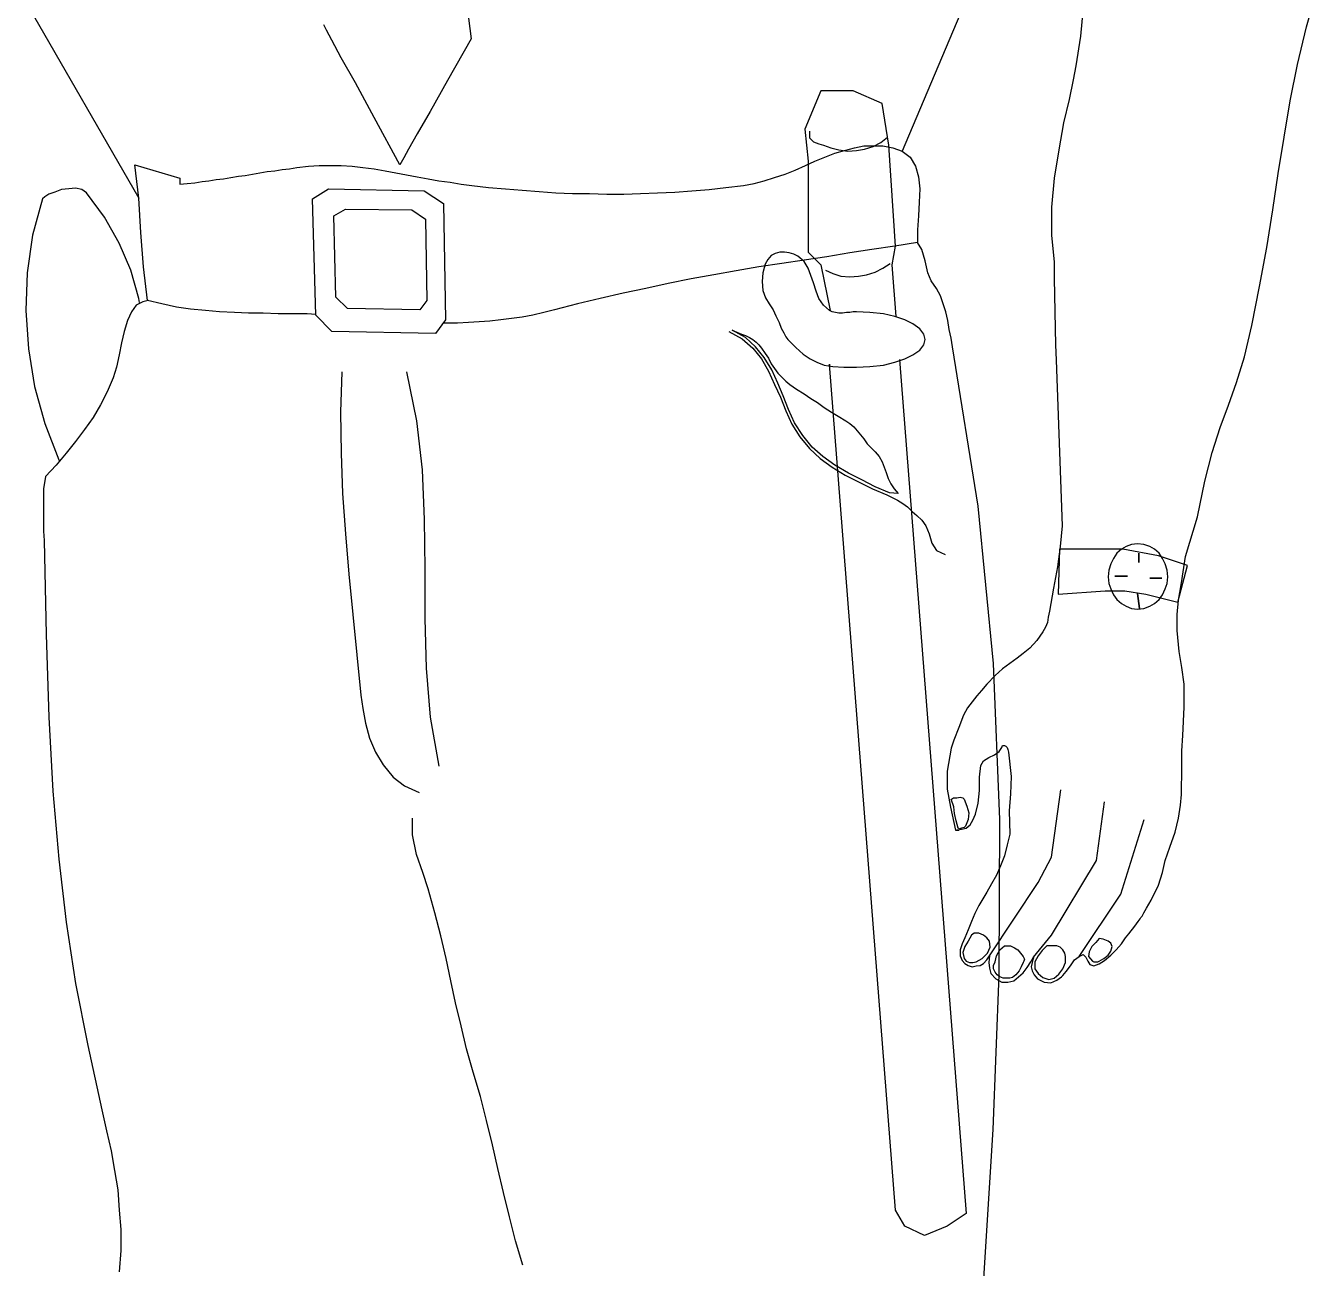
# Model space of a CAD drawing. Extents: x 8762 to 9373, y 5318 to 7259.
# Drawn here: x 8835 to 9371, y 6003 to 6519 of the extents above; entities that cross this region are included whole.
import ezdxf

# ---------------------------------------------------------------- set-up
doc = ezdxf.new("R2010")
doc.units = 0
doc.header["$LTSCALE"] = 1270
doc.header["$MEASUREMENT"] = 0
doc.layers.get('0').update_dxf_attribs({"linetype": 'CONTINUOUS'})

msp = doc.modelspace()

# ---------------------------------------------------------------- linework, layer by layer
at = {"linetype": 'CONTINUOUS'}
for p, q in [((9010.64, 6585.77), (9020.13, 6513.22)), ((9248.1, 6582.99), (9198.98, 6466.62)), ((9366.7, 6518.25), (9371.16, 6534.15)), ((8836.5, 6526.61), (8882.27, 6447.08)), ((9274.05, 6526.33), (9272.93, 6514.34)), ((8960.12, 6516.84), (8959.01, 6519.08)), ((8962.36, 6512.66), (8960.12, 6516.84)), ((9363.06, 6502.62), (9366.7, 6518.25)), ((8966.26, 6505.41), (8962.36, 6512.66)), ((9020.13, 6513.22), (9010.35, 6495.92)), ((9272.93, 6514.34), (9270.98, 6502.06)), ((8972.12, 6495.07), (8966.26, 6505.41)), ((9270.98, 6502.06), (9269.87, 6496.19)), ((9360, 6487.54), (9363.06, 6502.62)), ((8979.94, 6480.57), (8972.12, 6495.07)), ((9010.35, 6495.92), (9003.1, 6483.08)), ((9269.87, 6496.19), (9268.19, 6488.1)), ((9165.22, 6491.74), (9158.52, 6475.82)), ((9178.61, 6491.74), (9165.22, 6491.74)), ((9190.61, 6486.43), (9178.61, 6491.74)), ((9003.1, 6483.08), (8997.8, 6473.87)), ((9193.4, 6469.12), (9190.61, 6486.43)), ((9268.19, 6488.1), (9265.96, 6478.34)), ((9357.48, 6472.47), (9360, 6487.54)), ((8990.54, 6461.03), (8979.94, 6480.57)), ((9265.96, 6478.34), (9264, 6467.17)), ((8997.8, 6473.87), (8994.16, 6467.45)), ((9158.52, 6475.82), (9159.92, 6462.44)), ((9160.48, 6474.99), (9160.48, 6472.2)), ((9190.05, 6470.24), (9192.84, 6472.47)), ((9354.98, 6457.41), (9357.48, 6472.47)), ((8994.16, 6467.45), (8992.22, 6463.83)), ((9160.48, 6472.2), (9162.15, 6470.52)), ((9162.15, 6470.52), (9164.39, 6469.68)), ((9164.39, 6469.68), (9166.33, 6469.12)), ((9166.33, 6469.12), (9169.4, 6468.01)), ((9169.4, 6468.01), (9172.75, 6467.17)), ((9171.07, 6465.77), (9174.98, 6466.89)), ((9172.75, 6467.17), (9176.38, 6466.62)), ((9174.98, 6466.89), (9179.17, 6468.01)), ((9176.38, 6466.62), (9180.01, 6466.89)), ((9179.17, 6468.01), (9183.08, 6468.85)), ((9180.01, 6466.89), (9183.35, 6467.45)), ((9183.08, 6468.85), (9186.99, 6468.85)), ((9183.35, 6467.45), (9186.99, 6468.57)), ((9186.99, 6468.57), (9190.05, 6470.24)), ((9186.99, 6468.85), (9190.89, 6468.85)), ((9190.89, 6468.85), (9195.08, 6468.01)), ((9196.19, 6427.27), (9193.4, 6469.12)), ((9195.08, 6468.01), (9198.98, 6466.62)), ((9264, 6467.17), (9262.05, 6455.45)), ((8991.1, 6461.88), (8990.54, 6461.03)), ((8992.22, 6463.83), (8991.1, 6461.88)), ((9158.8, 6460.75), (9162.71, 6462.44)), ((9159.92, 6462.44), (9159.92, 6444.85)), ((9162.71, 6462.44), (9166.89, 6464.1)), ((9166.89, 6464.1), (9171.07, 6465.77)), ((9198.98, 6466.62), (9202.33, 6464.1)), ((9202.33, 6464.1), (9204.57, 6460.48)), ((8880.6, 6461.03), (8899.29, 6455.45)), ((8882.27, 6447.08), (8880.6, 6461.03)), ((8920.5, 6455.74), (8923.57, 6456.3)), ((8923.57, 6456.3), (8926.36, 6456.57)), ((8926.36, 6456.57), (8929.42, 6457.13)), ((8929.42, 6457.13), (8932.5, 6457.69)), ((8932.5, 6457.69), (8935.56, 6458.24)), ((8935.56, 6458.24), (8938.64, 6458.53)), ((8938.64, 6458.53), (8941.7, 6459.09)), ((8941.7, 6459.09), (8944.78, 6459.36)), ((8944.78, 6459.36), (8947.84, 6459.92)), ((8947.84, 6459.92), (8952.59, 6460.48)), ((8952.59, 6460.48), (8957.06, 6460.75)), ((8957.06, 6460.75), (8961.8, 6460.75)), ((8961.8, 6460.75), (8966.26, 6460.75)), ((8966.26, 6460.75), (8970.73, 6460.48)), ((8970.73, 6460.48), (8975.2, 6459.92)), ((8975.2, 6459.92), (8979.94, 6459.36)), ((8979.94, 6459.36), (8984.4, 6458.53)), ((8984.4, 6458.53), (8988.87, 6457.69)), ((8988.87, 6457.69), (8993.33, 6456.85)), ((8993.33, 6456.85), (8997.8, 6456.01)), ((9145.96, 6455.74), (9150.43, 6457.13)), ((9150.43, 6457.13), (9154.61, 6458.8)), ((9154.61, 6458.8), (9158.8, 6460.75)), ((9204.57, 6460.48), (9205.68, 6456.01)), ((9352.74, 6442.34), (9354.98, 6457.41)), ((8853.24, 6450.99), (8850.18, 6450.71)), ((8856.03, 6451.27), (8853.24, 6450.99)), ((8858.55, 6450.71), (8856.03, 6451.27)), ((8899.29, 6455.45), (8899.29, 6454.89)), ((8899.29, 6454.89), (8899.29, 6454.34)), ((8899.29, 6454.34), (8899.29, 6453.5)), ((8899.29, 6453.5), (8899.29, 6452.95)), ((8899.29, 6452.95), (8902.36, 6453.22)), ((8902.36, 6453.22), (8905.43, 6453.5)), ((8905.43, 6453.5), (8908.5, 6454.06)), ((8908.5, 6454.06), (8911.29, 6454.34)), ((8911.29, 6454.34), (8914.36, 6454.89)), ((8914.36, 6454.89), (8917.43, 6455.18)), ((8917.43, 6455.18), (8920.5, 6455.74)), ((8954.27, 6446.81), (8960.96, 6450.99)), ((8960.96, 6450.99), (9000.59, 6450.15)), ((8997.8, 6456.01), (9002.26, 6455.18)), ((9002.26, 6455.18), (9006.73, 6454.34)), ((9006.73, 6454.34), (9011.47, 6453.78)), ((9011.47, 6453.78), (9015.93, 6452.95)), ((9015.93, 6452.95), (9020.4, 6452.39)), ((9020.4, 6452.39), (9027.37, 6451.55)), ((9027.37, 6451.55), (9034.35, 6450.99)), ((9034.35, 6450.99), (9041.33, 6450.43)), ((9118.9, 6450.71), (9125.87, 6451.55)), ((9125.87, 6451.55), (9133.13, 6452.39)), ((9133.13, 6452.39), (9137.59, 6453.22)), ((9137.59, 6453.22), (9141.77, 6454.34)), ((9141.77, 6454.34), (9145.96, 6455.74)), ((9205.68, 6456.01), (9206.24, 6450.99)), ((9206.24, 6450.99), (9205.96, 6445.41)), ((9262.05, 6455.45), (9260.93, 6443.46)), ((8842.36, 6446.81), (8838.17, 6431.73)), ((8843.2, 6447.64), (8842.36, 6446.81)), ((8844.87, 6448.75), (8843.2, 6447.64)), ((8847.39, 6449.6), (8844.87, 6448.75)), ((8850.18, 6450.71), (8847.39, 6449.6)), ((8860.5, 6449.31), (8858.55, 6450.71)), ((8868.03, 6439.26), (8860.5, 6449.31)), ((8883.1, 6432.85), (8882.27, 6447.08)), ((8955.66, 6398.53), (8954.27, 6446.81)), ((9000.59, 6450.15), (9008.68, 6444.85)), ((9041.33, 6450.43), (9048.31, 6449.87)), ((9048.31, 6449.87), (9055.28, 6449.31)), ((9055.28, 6449.31), (9062.25, 6449.04)), ((9062.25, 6449.04), (9069.23, 6449.04)), ((9069.23, 6449.04), (9076.47, 6448.75)), ((9076.47, 6448.75), (9083.46, 6448.75)), ((9083.46, 6448.75), (9090.43, 6449.04)), ((9090.43, 6449.04), (9097.41, 6449.31)), ((9097.41, 6449.31), (9104.67, 6449.6)), ((9104.67, 6449.6), (9111.64, 6450.15)), ((9111.64, 6450.15), (9118.9, 6450.71)), ((8963.19, 6439.82), (8967.94, 6442.61)), ((8967.94, 6442.61), (8995.56, 6442.34)), ((8995.56, 6442.34), (9001.15, 6438.43)), ((9008.68, 6444.85), (9009.52, 6396.58)), ((9159.92, 6444.85), (9159.92, 6424.76)), ((9205.96, 6445.41), (9205.68, 6439.82)), ((9260.93, 6443.46), (9260.93, 6431.73)), ((9350.24, 6426.71), (9352.74, 6442.34)), ((8874.17, 6428.39), (8868.03, 6439.26)), ((8964.03, 6406.06), (8963.19, 6439.82)), ((9001.15, 6438.43), (9001.71, 6404.67)), ((9205.68, 6439.82), (9205.4, 6433.97)), ((8838.17, 6431.73), (8835.94, 6416.1)), ((8884.22, 6418.62), (8883.1, 6432.85)), ((9205.4, 6433.97), (9205.4, 6428.67)), ((9260.93, 6431.73), (9262.05, 6420.57)), ((8878.92, 6417.22), (8874.17, 6428.39)), ((9146.24, 6424.2), (9144.56, 6423.36)), ((9148.2, 6424.76), (9146.24, 6424.2)), ((9150.15, 6424.76), (9148.2, 6424.76)), ((9152.11, 6424.48), (9150.15, 6424.76)), ((9154.05, 6423.92), (9152.11, 6424.48)), ((9159.92, 6424.76), (9165.22, 6419.45)), ((9177.21, 6424.48), (9167.72, 6422.8)), ((9186.43, 6425.88), (9177.21, 6424.48)), ((9195.92, 6427.27), (9186.43, 6425.88)), ((9194.79, 6419.45), (9196.19, 6427.27)), ((9205.4, 6428.67), (9195.92, 6427.27)), ((9207.07, 6425.88), (9205.4, 6428.67)), ((9208.47, 6421.13), (9207.07, 6425.88)), ((9347.16, 6410.52), (9350.24, 6426.71)), ((9149.03, 6420.01), (9139.54, 6418.62)), ((9142.06, 6419.74), (9141.22, 6416.1)), ((9143.17, 6421.69), (9142.06, 6419.74)), ((9144.56, 6423.36), (9143.17, 6421.69)), ((9158.25, 6421.41), (9149.03, 6420.01)), ((9155.73, 6423.09), (9154.05, 6423.92)), ((9158.25, 6420.85), (9155.73, 6423.09)), ((9167.72, 6422.8), (9158.25, 6421.41)), ((9159.92, 6418.06), (9158.25, 6420.85)), ((9165.22, 6419.45), (9169.13, 6400.49)), ((9190.89, 6418.06), (9193.96, 6420.01)), ((9196.48, 6397.97), (9194.79, 6419.45)), ((9209.59, 6416.1), (9208.47, 6421.13)), ((9262.05, 6420.57), (9262.05, 6413.87)), ((8835.94, 6416.1), (8835.38, 6400.49)), ((8882.27, 6405.5), (8878.92, 6417.22)), ((8885.89, 6404.67), (8884.22, 6418.62)), ((9111.36, 6413.6), (9101.88, 6411.64)), ((9120.85, 6415.27), (9111.36, 6413.6)), ((9130.06, 6416.95), (9120.85, 6415.27)), ((9139.54, 6418.62), (9130.06, 6416.95)), ((9141.22, 6416.1), (9140.94, 6412.48)), ((9161.04, 6414.99), (9159.92, 6418.06)), ((9162.15, 6411.92), (9161.04, 6414.99)), ((9167.17, 6417.22), (9170.24, 6415.83)), ((9170.24, 6415.83), (9173.59, 6414.71)), ((9173.59, 6414.71), (9177.21, 6414.43)), ((9177.21, 6414.43), (9180.85, 6414.71)), ((9180.85, 6414.71), (9184.2, 6415.27)), ((9184.2, 6415.27), (9187.82, 6416.39)), ((9187.82, 6416.39), (9190.89, 6418.06)), ((9210.98, 6412.76), (9209.59, 6416.1)), ((9262.05, 6413.87), (9262.32, 6399.93)), ((9092.66, 6409.69), (9083.17, 6407.73)), ((9101.88, 6411.64), (9092.66, 6409.69)), ((9140.94, 6412.48), (9141.22, 6408.85)), ((9141.22, 6408.85), (9142.33, 6405.78)), ((9163.27, 6408.57), (9162.15, 6411.92)), ((9164.39, 6405.5), (9163.27, 6408.57)), ((9213.21, 6409.69), (9210.98, 6412.76)), ((9214.89, 6406.62), (9213.21, 6409.69)), ((9344.1, 6394.34), (9347.16, 6410.52)), ((8881.15, 6402.71), (8879.2, 6399.93)), ((8883.94, 6404.11), (8881.15, 6402.71)), ((8882.54, 6403.82), (8882.27, 6405.5)), ((8886.18, 6404.67), (8883.94, 6404.11)), ((8891.76, 6403.27), (8885.89, 6404.67)), ((8897.89, 6401.88), (8891.76, 6403.27)), ((8968.77, 6401.32), (8964.03, 6406.06)), ((9001.71, 6404.67), (8998.91, 6400.76)), ((9064.21, 6403.27), (9054.72, 6400.76)), ((9073.68, 6405.5), (9064.21, 6403.27)), ((9083.17, 6407.73), (9073.68, 6405.5)), ((9142.33, 6405.78), (9143.73, 6403.27)), ((9143.73, 6403.27), (9145.41, 6400.76)), ((9166.33, 6402.71), (9164.39, 6405.5)), ((9168.84, 6400.49), (9166.33, 6402.71)), ((9216, 6403.27), (9214.89, 6406.62)), ((9217.12, 6399.93), (9216, 6403.27)), ((8835.38, 6400.49), (8836.5, 6384.57)), ((8879.2, 6399.93), (8877.52, 6396.29)), ((8903.76, 6401.03), (8897.89, 6401.88)), ((8909.9, 6400.49), (8903.76, 6401.03)), ((8915.75, 6399.93), (8909.9, 6400.49)), ((8921.89, 6399.64), (8915.75, 6399.93)), ((8927.75, 6399.37), (8921.89, 6399.64)), ((8933.89, 6399.37), (8927.75, 6399.37)), ((8940.03, 6399.08), (8933.89, 6399.37)), ((8945.9, 6399.08), (8940.03, 6399.08)), ((8952.04, 6399.08), (8945.9, 6399.08)), ((8955.66, 6398.81), (8952.04, 6399.08)), ((8962.36, 6391.83), (8955.66, 6398.53)), ((8998.91, 6400.76), (8968.77, 6401.32)), ((9041.33, 6397.68), (9036.86, 6397.14)), ((9045.79, 6398.53), (9041.33, 6397.68)), ((9050.26, 6399.64), (9045.79, 6398.53)), ((9054.72, 6400.76), (9050.26, 6399.64)), ((9145.41, 6400.76), (9146.52, 6398.25)), ((9146.52, 6398.25), (9147.91, 6395.46)), ((9169.96, 6399.93), (9168.84, 6400.49)), ((9171.36, 6399.64), (9169.96, 6399.93)), ((9172.75, 6399.37), (9171.36, 6399.64)), ((9174.15, 6399.37), (9172.75, 6399.37)), ((9175.82, 6399.64), (9174.15, 6399.37)), ((9177.21, 6399.64), (9175.82, 6399.64)), ((9178.61, 6399.93), (9177.21, 6399.64)), ((9180.01, 6399.93), (9178.61, 6399.93)), ((9185.59, 6399.64), (9180.01, 6399.93)), ((9191.17, 6399.08), (9185.59, 6399.64)), ((9195.92, 6397.97), (9191.17, 6399.08)), ((9200.1, 6396.58), (9195.92, 6397.97)), ((9217.96, 6396.29), (9217.12, 6399.93)), ((9262.32, 6399.93), (9262.61, 6386.25)), ((8877.52, 6396.29), (8876.13, 6391.83)), ((9009.52, 6396.58), (9005.33, 6391)), ((9010.08, 6395.18), (9008.4, 6395.18)), ((9014.54, 6395.18), (9010.08, 6395.18)), ((9019, 6395.46), (9014.54, 6395.18)), ((9023.46, 6395.74), (9019, 6395.46)), ((9027.93, 6396.02), (9023.46, 6395.74)), ((9032.4, 6396.58), (9027.93, 6396.02)), ((9036.86, 6397.14), (9032.4, 6396.58)), ((9128.39, 6392.39), (9130.34, 6391.55)), ((9133.97, 6389.32), (9128.39, 6392.39)), ((9147.91, 6395.46), (9148.76, 6393.23)), ((9148.76, 6393.23), (9149.87, 6391.27)), ((9203.45, 6394.9), (9200.1, 6396.58)), ((9206.24, 6392.94), (9203.45, 6394.9)), ((9207.92, 6390.71), (9206.24, 6392.94)), ((9218.52, 6392.67), (9217.96, 6396.29)), ((9219.35, 6389.04), (9218.52, 6392.67)), ((9341.02, 6381.22), (9344.1, 6394.34)), ((8875.01, 6387.09), (8874.17, 6382.06)), ((8876.13, 6391.83), (8875.01, 6387.09)), ((9005.33, 6391), (8962.36, 6391.83)), ((9126.99, 6391.83), (9132.57, 6388.76)), ((9130.34, 6391.55), (9132.28, 6390.71)), ((9132.28, 6390.71), (9133.97, 6390.15)), ((9132.57, 6388.76), (9137.03, 6384.86)), ((9133.97, 6390.15), (9135.63, 6389.32)), ((9138.15, 6385.41), (9133.97, 6389.32)), ((9135.63, 6389.32), (9137.03, 6388.48)), ((9137.03, 6388.48), (9138.42, 6387.36)), ((9138.42, 6387.36), (9139.54, 6386.25)), ((9149.87, 6391.27), (9150.7, 6389.6)), ((9150.7, 6389.6), (9151.55, 6388.48)), ((9151.55, 6388.48), (9154.9, 6385.13)), ((9208.47, 6388.48), (9207.92, 6390.71)), ((9207.92, 6386.25), (9208.47, 6388.48)), ((9219.91, 6385.41), (9219.35, 6389.04)), ((8836.5, 6384.57), (8839.01, 6368.94)), ((8874.17, 6382.06), (8873.06, 6377.04)), ((9137.03, 6384.86), (9140.66, 6380.39)), ((9141.77, 6380.95), (9138.15, 6385.41)), ((9139.54, 6386.25), (9140.66, 6384.86)), ((9140.66, 6384.86), (9142.06, 6382.62)), ((9142.06, 6382.62), (9143.45, 6380.66)), ((9154.9, 6385.13), (9157.96, 6382.34)), ((9157.96, 6382.34), (9160.75, 6380.39)), ((9200.1, 6380.39), (9203.45, 6382.06)), ((9203.45, 6382.06), (9206.24, 6384.01)), ((9206.24, 6384.01), (9207.92, 6386.25)), ((9230.52, 6319.27), (9219.91, 6385.41)), ((9262.61, 6386.25), (9262.88, 6379.83)), ((9337.67, 6370.63), (9341.02, 6381.22)), ((8873.06, 6377.04), (8871.66, 6372.58)), ((9140.66, 6380.39), (9143.45, 6375.37)), ((9144.85, 6375.92), (9141.77, 6380.95)), ((9143.45, 6380.66), (9144.56, 6378.43)), ((9144.56, 6378.43), (9145.96, 6376.48)), ((9147.36, 6370.34), (9144.85, 6375.92)), ((9145.96, 6376.48), (9147.36, 6374.52)), ((9160.75, 6380.39), (9163.54, 6378.99)), ((9163.54, 6378.99), (9166.61, 6377.87)), ((9166.61, 6377.87), (9170.24, 6377.31)), ((9196.19, 6027.12), (9168.84, 6378.16)), ((9168.84, 6378.16), (9168.84, 6377.6)), ((9170.24, 6377.31), (9174.71, 6377.04)), ((9174.71, 6377.04), (9180.01, 6377.04)), ((9180.01, 6377.04), (9185.59, 6377.31)), ((9185.59, 6377.31), (9191.17, 6377.87)), ((9191.17, 6377.87), (9195.92, 6378.99)), ((9195.92, 6378.99), (9200.1, 6380.39)), ((9197.87, 6380.11), (9225.49, 6025.72)), ((9262.88, 6379.83), (9265.4, 6311.18)), ((8871.66, 6372.58), (8869.15, 6366.72)), ((8966.54, 6375.08), (8965.98, 6358.35)), ((8993.33, 6375.08), (8997.51, 6354.71)), ((9143.45, 6375.37), (9145.96, 6369.78)), ((9147.36, 6374.52), (9149.03, 6372.85)), ((9149.03, 6372.85), (9150.7, 6371.17)), ((9150.7, 6371.17), (9152.38, 6369.78)), ((9334.32, 6361.14), (9337.67, 6370.63)), ((8839.01, 6368.94), (8843.2, 6353.6)), ((8869.15, 6366.72), (8866.37, 6361.41)), ((9145.96, 6369.78), (9148.47, 6364.49)), ((9149.59, 6365.04), (9147.36, 6370.34)), ((9152.38, 6369.78), (9155.17, 6367.84)), ((9155.17, 6367.84), (9158.25, 6365.88)), ((9158.25, 6365.88), (9161.04, 6363.93)), ((8866.37, 6361.41), (8863.29, 6356.11)), ((9148.47, 6364.49), (9150.7, 6358.9)), ((9151.82, 6359.46), (9149.59, 6365.04)), ((9161.04, 6363.93), (9163.83, 6362.25)), ((9163.83, 6362.25), (9166.61, 6360.29)), ((9166.61, 6360.29), (9169.68, 6358.35)), ((9330.97, 6351.92), (9334.32, 6361.14)), ((8863.29, 6356.11), (8859.67, 6351.09)), ((8965.98, 6358.35), (8966.26, 6341.32)), ((8997.51, 6354.71), (8999.75, 6334.34)), ((9150.7, 6358.9), (9153.22, 6353.32)), ((9154.34, 6353.88), (9151.82, 6359.46)), ((9169.68, 6358.35), (9172.47, 6356.67)), ((9172.47, 6356.67), (9175.54, 6354.71)), ((9175.54, 6354.71), (9177.21, 6353.6)), ((8843.2, 6353.6), (8849.06, 6338.52)), ((8859.67, 6351.09), (8856.03, 6346.07)), ((9153.22, 6353.32), (9156.57, 6348.01)), ((9157.69, 6348.57), (9154.34, 6353.88)), ((9177.21, 6353.6), (9178.89, 6352.21)), ((9178.89, 6352.21), (9180.29, 6350.53)), ((9180.29, 6350.53), (9181.68, 6348.86)), ((9327.62, 6341.6), (9330.97, 6351.92)), ((8856.03, 6346.07), (8852.13, 6341.32)), ((9156.57, 6348.01), (9160.48, 6343.27)), ((9161.59, 6343.83), (9157.69, 6348.57)), ((9166.05, 6339.93), (9161.59, 6343.83)), ((9181.68, 6348.86), (9183.08, 6347.18)), ((9183.08, 6347.18), (9184.47, 6345.22)), ((9184.47, 6345.22), (9186.15, 6343.55)), ((8852.13, 6341.32), (8847.95, 6336.3)), ((8849.06, 6338.52), (8849.34, 6337.98)), ((8966.26, 6341.32), (8966.82, 6324.58)), ((9160.48, 6343.27), (9164.93, 6339.08)), ((9164.93, 6339.08), (9169.96, 6335.46)), ((9171.07, 6336.3), (9166.05, 6339.93)), ((9186.15, 6343.55), (9187.82, 6341.87)), ((9187.82, 6341.87), (9189.49, 6339.93)), ((9189.49, 6339.93), (9190.61, 6337.69)), ((9324.56, 6329.6), (9327.62, 6341.6)), ((8847.95, 6336.3), (8843.48, 6331.55)), ((8999.75, 6334.34), (9000.59, 6313.69)), ((9169.96, 6335.46), (9175.27, 6332.11)), ((9176.66, 6332.95), (9171.07, 6336.3)), ((9182.24, 6330.16), (9176.66, 6332.95)), ((9190.61, 6337.69), (9191.45, 6335.46)), ((9191.45, 6335.46), (9192.29, 6333.23)), ((9192.29, 6333.23), (9193.13, 6330.72)), ((8843.48, 6331.55), (8842.64, 6326.53)), ((9175.27, 6332.11), (9180.85, 6329.32)), ((9180.85, 6329.32), (9186.7, 6326.53)), ((9187.82, 6327.37), (9182.24, 6330.16)), ((9193.13, 6330.72), (9194.23, 6328.49)), ((9194.23, 6328.49), (9195.63, 6326.53)), ((9321.48, 6314.81), (9324.56, 6329.6)), ((8842.64, 6326.53), (8842.64, 6317.6)), ((8966.82, 6324.58), (8967.94, 6307.83)), ((9186.7, 6326.53), (9192.57, 6324.02)), ((9193.69, 6324.85), (9187.82, 6327.37)), ((9192.57, 6324.02), (9194.79, 6322.91)), ((9197.31, 6324.58), (9193.69, 6324.85)), ((9194.79, 6322.91), (9197.04, 6321.79)), ((9195.63, 6326.53), (9197.31, 6324.58)), ((8842.64, 6317.6), (8842.64, 6308.95)), ((9197.04, 6321.79), (9199.26, 6320.39)), ((9199.26, 6320.39), (9201.22, 6319)), ((9201.22, 6319), (9203.17, 6317.04)), ((9203.17, 6317.04), (9205.12, 6315.36)), ((9236.93, 6253.98), (9230.52, 6319.27)), ((9000.59, 6313.69), (9000.86, 6293.32)), ((9205.12, 6315.36), (9207.07, 6313.42)), ((9207.07, 6313.42), (9208.75, 6311.18)), ((9316.47, 6298.34), (9321.48, 6314.81)), ((8842.64, 6308.95), (8842.92, 6305.04)), ((8967.94, 6307.83), (8969.33, 6291.09)), ((9208.75, 6311.18), (9210.15, 6307.83)), ((9210.15, 6307.83), (9211.26, 6303.93)), ((9265.4, 6311.18), (9264.56, 6302.54)), ((8842.92, 6305.04), (8843.75, 6265.99)), ((9211.26, 6303.93), (9213.21, 6300.86)), ((9213.21, 6300.86), (9216.85, 6299.19)), ((9264.56, 6302.54), (9263.44, 6294.16)), ((9264.28, 6301.42), (9263.73, 6282.72)), ((9277.12, 6301.42), (9264.28, 6301.42)), ((9290.51, 6301.42), (9277.12, 6301.42)), ((9289.95, 6301.42), (9288, 6299.74)), ((9291.91, 6302.54), (9289.95, 6301.42)), ((9305.31, 6298.63), (9290.51, 6301.42)), ((9294.14, 6303.37), (9291.91, 6302.54)), ((9296.65, 6303.65), (9294.14, 6303.37)), ((9299.17, 6303.37), (9296.65, 6303.65)), ((9301.67, 6302.54), (9299.17, 6303.37)), ((9303.63, 6301.42), (9301.67, 6302.54)), ((9305.58, 6299.74), (9303.63, 6301.42)), ((9286.6, 6297.51), (9285.48, 6295.28)), ((9288, 6299.74), (9286.6, 6297.51)), ((9297.21, 6299.74), (9297.21, 6295.84)), ((9297.21, 6295.84), (9297.21, 6299.74)), ((9297.21, 6299.74), (9297.21, 6295.84)), ((9317.3, 6294.72), (9305.31, 6298.63)), ((9306.98, 6297.51), (9305.58, 6299.74)), ((9308.1, 6295.28), (9306.98, 6297.51)), ((9314.8, 6287.47), (9316.47, 6298.34)), ((8969.33, 6291.09), (8971, 6274.36)), ((9000.86, 6293.32), (9000.86, 6272.69)), ((9263.44, 6294.16), (9261.77, 6285.24)), ((9284.65, 6292.76), (9284.38, 6289.97)), ((9285.48, 6295.28), (9284.65, 6292.76)), ((9287.17, 6290.26), (9292.47, 6290.26)), ((9292.47, 6290.26), (9287.17, 6290.26)), ((9287.17, 6290.26), (9292.47, 6290.26)), ((9308.93, 6292.76), (9308.1, 6295.28)), ((9309.21, 6289.97), (9308.93, 6292.76)), ((9313.39, 6279.39), (9317.3, 6294.72)), ((9261.77, 6285.24), (9260.09, 6275.75)), ((9284.38, 6289.97), (9284.65, 6287.19)), ((9284.65, 6287.19), (9285.48, 6284.96)), ((9285.48, 6284.96), (9286.6, 6282.45)), ((9301.67, 6289.41), (9306.7, 6289.41)), ((9306.7, 6289.41), (9301.67, 6289.41)), ((9301.67, 6289.41), (9306.7, 6289.41)), ((9306.98, 6282.45), (9308.1, 6284.96)), ((9308.1, 6284.96), (9308.93, 6287.19)), ((9308.93, 6287.19), (9309.21, 6289.97)), ((9313.68, 6280.22), (9314.8, 6287.47)), ((9263.73, 6282.72), (9283.26, 6284.13)), ((9283.26, 6284.13), (9291.35, 6284.13)), ((9286.6, 6282.45), (9288, 6280.5)), ((9288, 6280.5), (9289.95, 6278.83)), ((9291.35, 6284.13), (9300, 6282.72)), ((9296.65, 6283.01), (9297.49, 6276.87)), ((9297.49, 6276.87), (9296.65, 6283.01)), ((9296.65, 6283.01), (9297.49, 6276.87)), ((9300, 6282.72), (9313.39, 6279.39)), ((9303.63, 6278.83), (9305.58, 6280.5)), ((9305.58, 6280.5), (9306.98, 6282.45)), ((9313.12, 6274.36), (9313.68, 6280.22)), ((8971, 6274.36), (8972.68, 6257.62)), ((9260.09, 6275.75), (9259.53, 6273.25)), ((9289.95, 6278.83), (9291.91, 6277.71)), ((9291.91, 6277.71), (9294.14, 6276.87)), ((9294.14, 6276.87), (9296.65, 6276.59)), ((9296.65, 6276.59), (9299.17, 6276.87)), ((9299.17, 6276.87), (9301.67, 6277.71)), ((9301.67, 6277.71), (9303.63, 6278.83)), ((9313.12, 6267.66), (9313.12, 6274.36)), ((9000.86, 6272.69), (9001.42, 6252.03)), ((9258.42, 6269.05), (9257.3, 6267.11)), ((9259.26, 6271.01), (9258.42, 6269.05)), ((9259.53, 6273.25), (9259.26, 6271.01)), ((8843.75, 6265.99), (8844.87, 6231.66)), ((9254.79, 6263.47), (9252, 6260.41)), ((9257.3, 6267.11), (9254.79, 6263.47)), ((9313.95, 6259.01), (9313.12, 6267.66)), ((9249.21, 6258.17), (9246.7, 6256.22)), ((9252, 6260.41), (9249.21, 6258.17)), ((9315.07, 6252.32), (9313.95, 6259.01)), ((8972.68, 6257.62), (8974.35, 6240.87)), ((9239.45, 6189.25), (9236.93, 6253.98)), ((9243.63, 6253.98), (9240.56, 6251.76)), ((9246.7, 6256.22), (9243.63, 6253.98)), ((9001.42, 6252.03), (9003.1, 6231.66)), ((9237.49, 6248.97), (9234.14, 6245.34)), ((9240.56, 6251.76), (9237.49, 6248.97)), ((9315.91, 6245.34), (9315.07, 6252.32)), ((9231.91, 6242.83), (9229.96, 6240.6)), ((9234.14, 6245.34), (9231.91, 6242.83)), ((9315.91, 6235.85), (9315.91, 6245.34)), ((8974.35, 6240.87), (8975.2, 6235.29)), ((9228, 6238.08), (9226.05, 6235.57)), ((9229.96, 6240.6), (9228, 6238.08)), ((8844.87, 6231.66), (8846.55, 6200.96)), ((8975.2, 6235.29), (8976.31, 6229.15)), ((9003.1, 6231.66), (9006.73, 6211.3)), ((9224.38, 6232.5), (9222.43, 6227.47)), ((9226.05, 6235.57), (9224.38, 6232.5)), ((9315.35, 6224.12), (9315.91, 6235.85)), ((8976.31, 6229.15), (8977.99, 6223.02)), ((9222.43, 6227.47), (9220.47, 6222.18)), ((8977.99, 6223.02), (8980.49, 6217.15)), ((9220.47, 6222.18), (9219.35, 6218.83)), ((9315.07, 6217.71), (9315.35, 6224.12)), ((8980.49, 6217.15), (8983.57, 6211.85)), ((9219.35, 6218.83), (9217.68, 6209.34)), ((9234.98, 6214.92), (9237.22, 6216.03)), ((9237.22, 6216.03), (9239.16, 6217.44)), ((9239.16, 6217.44), (9239.72, 6218.27)), ((9239.72, 6218.27), (9240.28, 6219.11)), ((9240.28, 6219.11), (9240.56, 6219.94)), ((9240.56, 6219.94), (9241.4, 6219.94)), ((9241.4, 6219.94), (9241.96, 6219.67)), ((9241.96, 6219.67), (9242.51, 6219.11)), ((9242.51, 6219.11), (9242.8, 6218.27)), ((9242.8, 6218.27), (9243.07, 6217.15)), ((9243.07, 6217.15), (9244.19, 6207.1)), ((9315.07, 6211.01), (9315.07, 6217.71)), ((8983.57, 6211.85), (8987.75, 6206.83)), ((9231.08, 6206.83), (9231.63, 6211.57)), ((9231.63, 6211.57), (9232.75, 6213.53)), ((9232.75, 6213.53), (9234.98, 6214.92)), ((9314.8, 6199.57), (9315.07, 6211.01)), ((8987.75, 6206.83), (8992.49, 6203.2)), ((9217.68, 6209.34), (9217.68, 6201.81)), ((9231.08, 6201.25), (9231.08, 6206.83)), ((9244.19, 6207.1), (9243.91, 6199.85)), ((8846.55, 6200.96), (8849.06, 6172.78)), ((8992.49, 6203.2), (8998.63, 6200.41)), ((9217.68, 6201.81), (9219.08, 6194.28)), ((9230.52, 6195.94), (9231.08, 6201.25)), ((9243.91, 6199.85), (9243.36, 6192.87)), ((9260.93, 6173.62), (9264.84, 6201.52)), ((9314.51, 6195.11), (9314.8, 6199.57)), ((9219.08, 6194.28), (9221.03, 6184.79)), ((9219.35, 6197.61), (9219.64, 6197.61)), ((9220.47, 6194.55), (9219.35, 6197.61)), ((9219.64, 6197.61), (9219.91, 6197.9)), ((9219.91, 6197.9), (9220.2, 6198.17)), ((9220.2, 6198.17), (9221.59, 6198.17)), ((9220.75, 6191.76), (9220.47, 6194.55)), ((9221.59, 6198.17), (9222.99, 6198.46)), ((9222.99, 6198.46), (9224.1, 6198.17)), ((9224.1, 6198.17), (9224.66, 6197.61)), ((9224.66, 6197.61), (9225.78, 6194.82)), ((9225.78, 6194.82), (9226.61, 6192.03)), ((9229.4, 6191.47), (9230.52, 6195.94)), ((9279.63, 6172.22), (9282.98, 6196.5)), ((9313.68, 6189.81), (9314.51, 6195.11)), ((8995.84, 6182.83), (8995.84, 6189.81)), ((9221.31, 6188.69), (9220.75, 6191.76)), ((9222.14, 6185.62), (9221.31, 6188.69)), ((9226.34, 6189.25), (9225.22, 6186.46)), ((9226.61, 6192.03), (9226.34, 6189.25)), ((9227.17, 6187.02), (9228.28, 6188.97)), ((9228.28, 6188.97), (9229.4, 6191.47)), ((9239.16, 6124.78), (9239.45, 6189.25)), ((9243.36, 6192.87), (9243.63, 6183.11)), ((9289.68, 6158.28), (9299.44, 6189.25)), ((9312.28, 6183.94), (9313.68, 6189.81)), ((9221.03, 6184.79), (9221.31, 6184.79)), ((9221.31, 6184.79), (9221.59, 6184.79)), ((9221.59, 6184.79), (9225.49, 6185.62)), ((9221.87, 6184.79), (9221.59, 6184.79)), ((9221.59, 6184.79), (9221.87, 6184.79)), ((9222.14, 6184.79), (9221.87, 6184.79)), ((9221.87, 6184.79), (9222.43, 6184.79)), ((9222.7, 6185.34), (9222.14, 6185.62)), ((9222.43, 6184.79), (9222.14, 6184.79)), ((9223.53, 6185.62), (9222.7, 6185.34)), ((9224.66, 6185.9), (9223.53, 6185.62)), ((9225.22, 6186.46), (9224.66, 6185.9)), ((9225.49, 6185.62), (9227.17, 6187.02)), ((9243.63, 6183.11), (9242.51, 6178.65)), ((9310.05, 6177.8), (9312.28, 6183.94)), ((8997.51, 6174.74), (8995.84, 6182.83)), ((9242.51, 6178.65), (9241.4, 6174.18)), ((9308.1, 6172.22), (9310.05, 6177.8)), ((8849.06, 6172.78), (8852.13, 6146.55)), ((9000.03, 6167.2), (8997.51, 6174.74)), ((9241.4, 6174.18), (9239.72, 6169.99)), ((9255.35, 6163.02), (9260.93, 6173.62)), ((9260.93, 6141.25), (9279.63, 6172.22)), ((9306.98, 6167.2), (9308.1, 6172.22)), ((9002.26, 6160.51), (9000.03, 6167.2)), ((9239.72, 6169.99), (9238.05, 6166.08)), ((9305.31, 6161.9), (9306.98, 6167.2)), ((9236.1, 6162.46), (9234.14, 6159.11)), ((9235.26, 6132.6), (9255.35, 6163.02)), ((9238.05, 6166.08), (9236.1, 6162.46)), ((9302.23, 6155.76), (9305.31, 6161.9)), ((9005.05, 6150.46), (9002.26, 6160.51)), ((9232.47, 6156.32), (9230.79, 6153.53)), ((9234.14, 6159.11), (9232.47, 6156.32)), ((9272.37, 6132.31), (9289.68, 6158.28)), ((9230.79, 6153.53), (9229.12, 6150.18)), ((9299.17, 6150.46), (9300.28, 6152.41)), ((9300.28, 6152.41), (9302.23, 6155.76)), ((8852.13, 6146.55), (8856.03, 6121.16)), ((9007.56, 6140.97), (9005.05, 6150.46)), ((9227.73, 6146.83), (9226.34, 6143.48)), ((9229.12, 6150.18), (9227.73, 6146.83)), ((9295.53, 6144.88), (9296.93, 6146.83)), ((9296.93, 6146.83), (9297.77, 6147.94)), ((9297.77, 6147.94), (9298.05, 6148.5)), ((9298.05, 6148.5), (9298.61, 6149.06)), ((9298.61, 6149.06), (9299.17, 6150.46)), ((9009.79, 6131.48), (9007.56, 6140.97)), ((9224.94, 6140.13), (9223.82, 6137.62)), ((9226.34, 6143.48), (9224.94, 6140.13)), ((9227.73, 6141.25), (9226.34, 6138.74)), ((9228.84, 6142.09), (9227.73, 6141.25)), ((9230.79, 6142.09), (9228.84, 6142.09)), ((9232.75, 6141.25), (9230.79, 6142.09)), ((9234.14, 6140.13), (9232.75, 6141.25)), ((9235.26, 6138.74), (9234.14, 6140.13)), ((9253.4, 6132.04), (9260.93, 6141.25)), ((9289.95, 6137.62), (9291.63, 6140.13)), ((9291.63, 6140.13), (9293.03, 6141.8)), ((9293.03, 6141.8), (9295.53, 6144.88)), ((9223.82, 6137.62), (9222.99, 6135.11)), ((9222.99, 6135.11), (9222.99, 6132.6)), ((9224.94, 6136.51), (9224.1, 6133.99)), ((9226.34, 6138.74), (9224.94, 6136.51)), ((9234.42, 6133.72), (9235.54, 6136.22)), ((9235.54, 6136.22), (9235.26, 6138.74)), ((9238.05, 6132.6), (9239.45, 6135.11)), ((9239.45, 6135.11), (9241.4, 6136.78)), ((9241.4, 6136.78), (9243.91, 6136.78)), ((9243.91, 6136.78), (9245.59, 6135.95)), ((9245.59, 6135.95), (9246.98, 6135.11)), ((9246.98, 6135.11), (9248.1, 6133.72)), ((9257.03, 6134.83), (9255.35, 6132.6)), ((9258.99, 6136.78), (9257.03, 6134.83)), ((9263.17, 6136.78), (9258.99, 6136.78)), ((9264.56, 6136.22), (9263.17, 6136.78)), ((9265.67, 6135.11), (9264.56, 6136.22)), ((9266.52, 6133.72), (9265.67, 6135.11)), ((9277.68, 6136.51), (9276.56, 6134.27)), ((9279.35, 6138.18), (9277.68, 6136.51)), ((9280.75, 6139.86), (9279.35, 6138.18)), ((9282.42, 6139.57), (9280.75, 6139.86)), ((9284.38, 6138.74), (9282.42, 6139.57)), ((9285.48, 6137.9), (9284.38, 6138.74)), ((9286.04, 6136.51), (9285.48, 6137.9)), ((9285.48, 6134.55), (9286.04, 6136.51)), ((9285.48, 6132.87), (9287.73, 6135.11)), ((9287.73, 6135.11), (9289.95, 6137.62)), ((9011.75, 6122.28), (9009.79, 6131.48)), ((9222.99, 6132.6), (9223.82, 6130.64)), ((9223.82, 6130.64), (9224.94, 6129.52)), ((9224.1, 6133.99), (9224.66, 6131.48)), ((9224.66, 6131.48), (9225.49, 6130.37)), ((9224.94, 6129.52), (9226.34, 6128.69)), ((9225.49, 6130.37), (9226.88, 6129.81)), ((9226.88, 6129.81), (9228.28, 6129.81)), ((9228.28, 6129.81), (9229.67, 6130.08)), ((9229.67, 6130.08), (9232.19, 6131.48)), ((9231.35, 6128.69), (9232.75, 6129.52)), ((9232.19, 6131.48), (9234.42, 6133.72)), ((9232.75, 6129.52), (9234.14, 6130.92)), ((9234.14, 6130.92), (9235.26, 6132.6)), ((9235.26, 6132.6), (9234.98, 6129.81)), ((9234.98, 6129.81), (9235.26, 6127.58)), ((9236.93, 6128.69), (9237.49, 6130.08)), ((9237.49, 6130.08), (9238.05, 6132.6)), ((9248.1, 6133.72), (9249.21, 6132.31)), ((9249.21, 6129.81), (9248.38, 6128.13)), ((9249.21, 6132.31), (9249.5, 6131.77)), ((9249.5, 6130.37), (9249.21, 6129.81)), ((9249.5, 6131.77), (9249.77, 6131.21)), ((9249.77, 6131.21), (9249.5, 6130.37)), ((9250.89, 6127.86), (9252.29, 6130.08)), ((9252.29, 6130.08), (9253.4, 6132.04)), ((9252.85, 6129.81), (9252.56, 6128.13)), ((9253.12, 6130.92), (9252.85, 6129.81)), ((9253.4, 6131.77), (9253.12, 6130.92)), ((9253.4, 6132.04), (9253.4, 6131.77)), ((9255.35, 6132.6), (9253.96, 6130.08)), ((9253.96, 6130.08), (9253.96, 6127.3)), ((9265.67, 6127.3), (9266.79, 6129.81)), ((9266.79, 6132.31), (9266.52, 6133.72)), ((9266.79, 6129.81), (9266.79, 6132.31)), ((9268.75, 6128.42), (9270.42, 6130.92)), ((9270.42, 6130.92), (9272.37, 6132.31)), ((9272.37, 6132.31), (9274.05, 6133.16)), ((9274.05, 6133.16), (9275.16, 6132.04)), ((9275.16, 6132.04), (9276.01, 6130.37)), ((9276.01, 6130.37), (9276.84, 6128.98)), ((9276.56, 6134.27), (9276.28, 6132.31)), ((9276.28, 6132.31), (9277.95, 6130.37)), ((9277.95, 6130.37), (9278.51, 6130.08)), ((9278.51, 6130.08), (9279.35, 6130.08)), ((9279.35, 6130.08), (9280.19, 6130.08)), ((9280.19, 6130.08), (9280.75, 6130.37)), ((9280.75, 6130.37), (9282.7, 6131.48)), ((9280.75, 6129.25), (9282.98, 6130.64)), ((9282.7, 6131.48), (9284.38, 6132.87)), ((9282.98, 6130.64), (9285.48, 6132.87)), ((9284.38, 6132.87), (9285.48, 6134.55)), ((9226.34, 6128.69), (9228, 6128.13)), ((9228, 6128.13), (9229.67, 6128.42)), ((9229.67, 6128.42), (9231.35, 6128.69)), ((9235.26, 6127.58), (9235.82, 6125.34)), ((9235.82, 6125.34), (9237.77, 6123.11)), ((9236.66, 6060.6), (9239.16, 6124.78)), ((9236.93, 6127.3), (9236.93, 6128.69)), ((9237.49, 6125.9), (9236.93, 6127.3)), ((9238.33, 6124.78), (9237.49, 6125.9)), ((9239.45, 6123.95), (9238.33, 6124.78)), ((9246.15, 6124.78), (9244.75, 6123.67)), ((9247.54, 6126.46), (9246.15, 6124.78)), ((9247.26, 6123.95), (9249.21, 6125.63)), ((9248.38, 6128.13), (9247.54, 6126.46)), ((9249.21, 6125.63), (9250.89, 6127.86)), ((9252.56, 6128.13), (9252.85, 6126.46)), ((9252.85, 6126.46), (9253.68, 6124.78)), ((9253.68, 6124.78), (9255.08, 6123.11)), ((9253.96, 6127.3), (9255.35, 6125.34)), ((9255.35, 6125.34), (9257.3, 6123.67)), ((9262.05, 6123.39), (9264, 6125.07)), ((9264, 6125.07), (9265.67, 6127.3)), ((9265.12, 6123.95), (9265.67, 6124.51)), ((9265.67, 6124.51), (9267.07, 6126.18)), ((9267.07, 6126.18), (9268.75, 6128.42)), ((9276.84, 6128.98), (9278.51, 6128.42)), ((9278.51, 6128.42), (9280.75, 6129.25)), ((8856.03, 6121.16), (8861.06, 6095.48)), ((9013.7, 6113.06), (9011.75, 6122.28)), ((9237.77, 6123.11), (9240.28, 6121.72)), ((9240.84, 6123.39), (9239.45, 6123.95)), ((9240.28, 6121.72), (9242.8, 6121.72)), ((9242.24, 6123.39), (9240.84, 6123.39)), ((9243.63, 6123.39), (9242.24, 6123.39)), ((9242.8, 6121.72), (9245.3, 6122.28)), ((9244.75, 6123.67), (9243.63, 6123.39)), ((9245.3, 6122.28), (9247.26, 6123.95)), ((9255.08, 6123.11), (9257.86, 6121.72)), ((9257.3, 6123.67), (9259.82, 6122.84)), ((9257.86, 6121.72), (9260.65, 6121.44)), ((9259.82, 6122.84), (9262.05, 6123.39)), ((9260.65, 6121.44), (9263.17, 6122.55)), ((9263.17, 6122.55), (9265.12, 6123.95)), ((9015.93, 6103.57), (9013.7, 6113.06)), ((9018.17, 6094.09), (9015.93, 6103.57)), ((8861.06, 6095.48), (8866.91, 6068.7)), ((9020.96, 6084.32), (9018.17, 6094.09)), ((9024.02, 6074.27), (9020.96, 6084.32)), ((9026.54, 6064.23), (9024.02, 6074.27)), ((8866.91, 6068.7), (8868.87, 6060.04)), ((8868.87, 6060.04), (8870.82, 6051.67)), ((9029.05, 6054.19), (9026.54, 6064.23)), ((9232.75, 5996.42), (9236.66, 6060.6)), ((8870.82, 6051.67), (8872.22, 6043.58)), ((9031.28, 6044.41), (9029.05, 6054.19)), ((9033.51, 6034.38), (9031.28, 6044.41)), ((8872.22, 6043.58), (8873.61, 6035.49)), ((8873.61, 6035.49), (8874.17, 6027.12)), ((9036.03, 6024.33), (9033.51, 6034.38)), ((8874.17, 6027.12), (8874.73, 6019.02)), ((9038.54, 6014.28), (9036.03, 6024.33)), ((9200.1, 6020.42), (9196.19, 6027.12)), ((9225.49, 6025.72), (9217.68, 6020.42)), ((8874.73, 6019.02), (8874.73, 6010.37)), ((9208.19, 6016.51), (9200.1, 6020.42)), ((9217.68, 6020.42), (9208.19, 6016.51)), ((9041.61, 6004.23), (9038.54, 6014.28)), ((8874.73, 6010.37), (8874.17, 6001.44))]:
    msp.add_line(p, q, dxfattribs=at)

doc.saveas('drawing.dxf')
